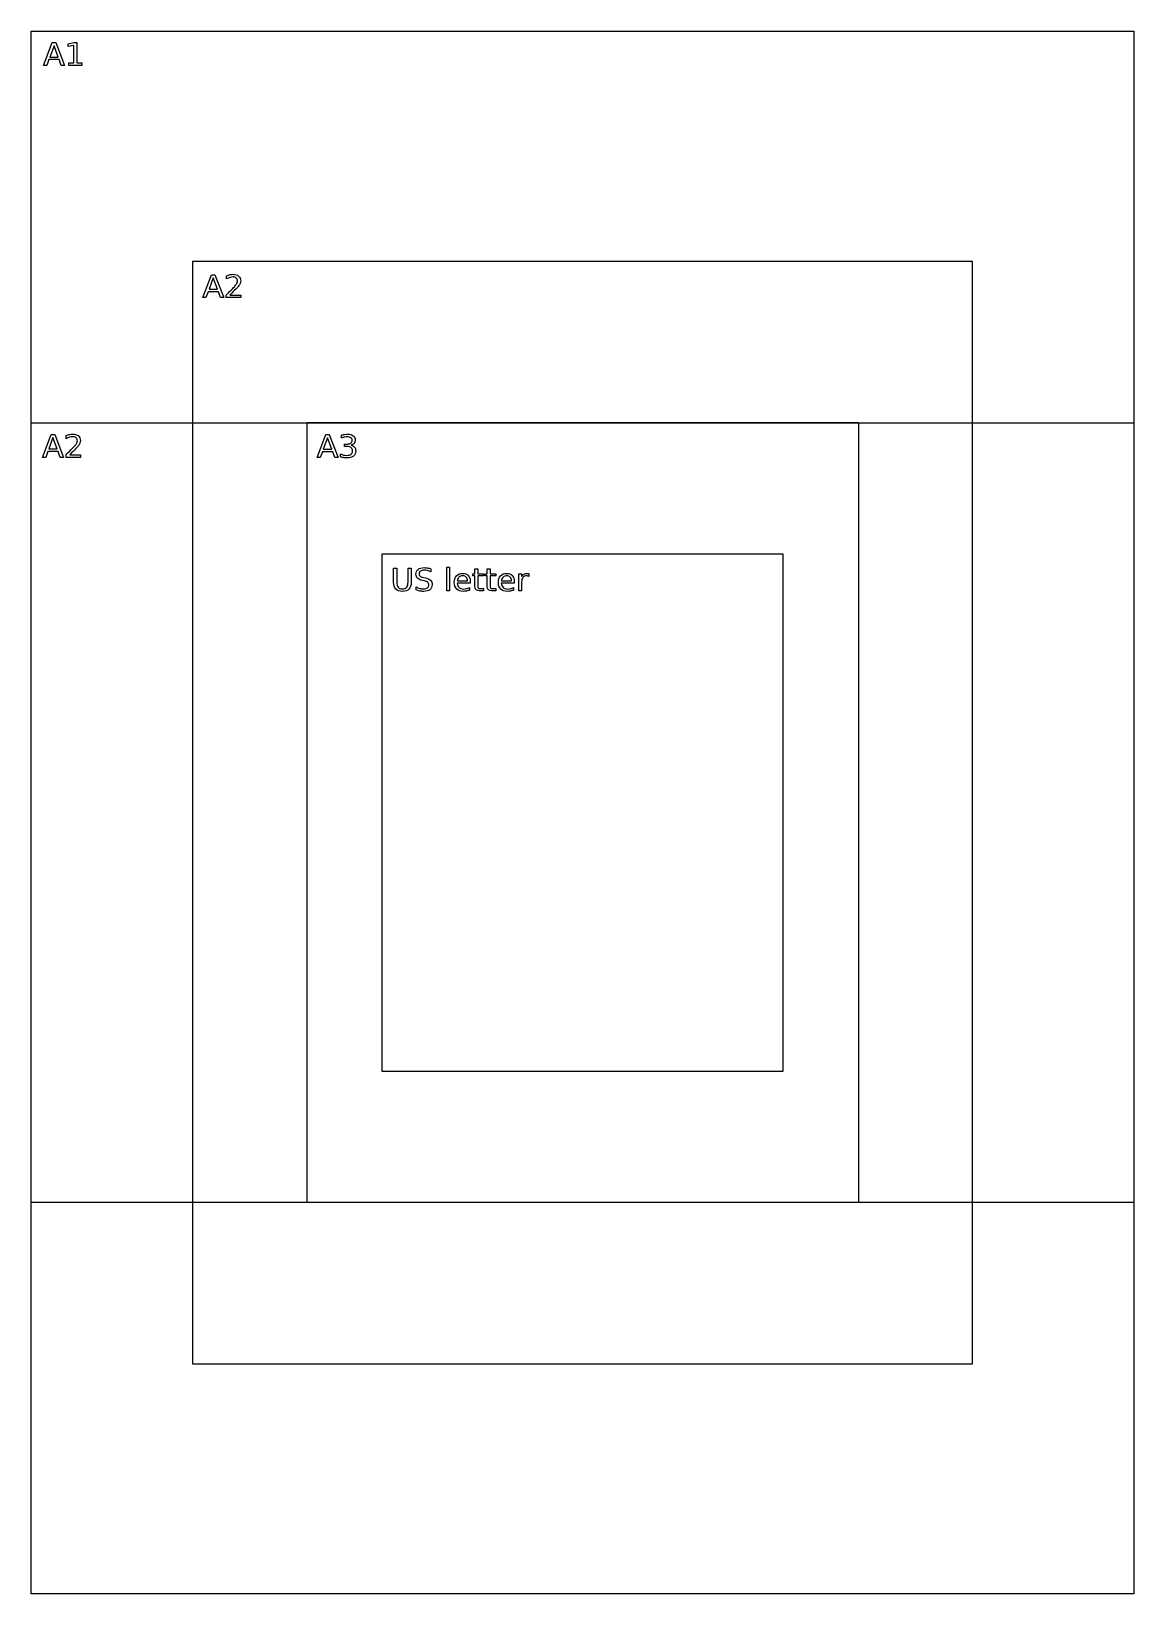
# Model space of a CAD drawing. Extents: x -297 to 297, y -420 to 421.
import ezdxf

# ---------------------------------------------------------------- set-up
doc = ezdxf.new("R2010")
doc.units = 0
doc.layers.add('Layer_1', color=7, linetype='CONTINUOUS')

msp = doc.modelspace()

# ---------------------------------------------------------------- linework, layer by layer
at = {"layer": 'Layer_1', "color": 7}
for p, q in [((-296.900261, 420.682303), (296.900261, 420.682303)), ((-296.900261, -420.400281), (-296.900261, 420.682303)), ((296.900261, 420.682303), (296.900261, -420.400281)), ((-290.274361, 402.221961), (-285.561476, 414.566429)), ((-284.61891, 412.921051), (-286.884392, 406.777756)), ((-285.561476, 414.566429), (-283.668075, 414.566429)), ((-285.561476, 414.566429), (-285.561476, 414.566429)), ((-282.345158, 406.777756), (-284.61891, 412.921051)), ((-284.61891, 412.921051), (-284.61891, 412.921051)), ((-283.668075, 414.566429), (-278.963436, 402.221961)), ((-276.970795, 413.971115), (-274.019035, 414.566429)), ((-276.970795, 412.449762), (-276.970795, 413.971115)), ((-274.0025, 413.045073), (-276.970795, 412.449762)), ((-274.019035, 414.566429), (-272.348853, 414.566429)), ((-274.0025, 403.62756), (-274.0025, 413.045073)), ((-272.348853, 414.566429), (-272.348853, 403.62756)), ((-287.388752, 405.388695), (-288.513238, 402.221961)), ((-281.824244, 405.388695), (-287.388752, 405.388695)), ((-286.884392, 406.777756), (-282.345158, 406.777756)), ((-280.699766, 402.221961), (-281.824244, 405.388695)), ((-288.513238, 402.221961), (-290.274361, 402.221961)), ((-278.963436, 402.221961), (-280.699766, 402.221961)), ((-276.731016, 403.62756), (-274.0025, 403.62756)), ((-276.731016, 402.221961), (-276.731016, 403.62756)), ((-276.731016, 403.62756), (-276.731016, 403.62756)), ((-269.62034, 402.221961), (-276.731016, 402.221961)), ((-272.348853, 403.62756), (-269.62034, 403.62756)), ((-269.62034, 403.62756), (-269.62034, 402.221961)), ((-209.858974, 296.859002), (209.858974, 296.859002)), ((-209.858974, -296.858971), (-209.858974, 296.859002)), ((209.858974, 296.859002), (209.858974, -296.858971)), ((-204.543313, 277.297838), (-199.830422, 289.642304)), ((-198.887842, 287.996927), (-201.153339, 281.853633)), ((-199.830422, 289.642304), (-197.936996, 289.642304)), ((-199.830422, 289.642304), (-199.830422, 289.642304)), ((-196.614079, 281.853633), (-198.887842, 287.996927)), ((-198.887842, 287.996927), (-198.887842, 287.996927)), ((-197.936996, 289.642304), (-193.232374, 277.297838)), ((-191.777166, 287.360273), (-191.777166, 289.046992)), ((-201.657701, 280.46457), (-202.782178, 277.297838)), ((-196.093182, 280.46457), (-201.657701, 280.46457)), ((-201.153339, 281.853633), (-196.614079, 281.853633)), ((-194.968701, 277.297838), (-196.093182, 280.46457)), ((-191.859848, 277.297838), (-191.859848, 278.703437)), ((-189.850669, 278.703437), (-184.021566, 278.703437)), ((-189.850669, 278.703437), (-189.850669, 278.703437)), ((-184.021566, 278.703437), (-184.021566, 277.297838)), ((-202.782178, 277.297838), (-204.543313, 277.297838)), ((-193.232374, 277.297838), (-194.968701, 277.297838)), ((-184.021566, 277.297838), (-191.859848, 277.297838)), ((-296.858972, -209.858976), (-296.858972, 209.858961)), ((-296.858972, 209.858961), (296.858972, 209.858961)), ((-290.843998, 191.281779), (-286.131085, 203.626244)), ((-285.188519, 201.980869), (-287.454001, 195.837574)), ((-286.131085, 203.626244), (-284.237656, 203.626244)), ((-286.131085, 203.626244), (-286.131085, 203.626244)), ((-282.914739, 195.837574), (-285.188519, 201.980869)), ((-285.188519, 201.980869), (-285.188519, 201.980869)), ((-284.237656, 203.626244), (-279.533048, 191.281779)), ((-278.07784, 201.344215), (-278.07784, 203.030933)), ((-148.358885, -209.858919), (-148.358885, 210.141082)), ((-148.358885, 210.141082), (148.641108, 210.141082)), ((-142.987564, 191.206717), (-138.274673, 203.551182)), ((-137.332093, 201.905804), (-139.59759, 195.762509)), ((-138.274673, 203.551182), (-136.381247, 203.551182)), ((-138.274673, 203.551182), (-138.274673, 203.551182)), ((-135.058331, 195.762509), (-137.332093, 201.905804)), ((-137.332093, 201.905804), (-137.332093, 201.905804)), ((-136.381247, 203.551182), (-131.676625, 191.206717)), ((-129.88242, 201.756977), (-129.88242, 203.245258)), ((148.641108, 210.141082), (148.641108, -209.858919)), ((296.858972, 209.858961), (296.858972, -209.858976)), ((-287.958361, 194.44851), (-289.082847, 191.281779)), ((-282.393842, 194.44851), (-287.958361, 194.44851)), ((-287.454001, 195.837574), (-282.914739, 195.837574)), ((-281.269375, 191.281779), (-282.393842, 194.44851)), ((-140.101952, 194.373448), (-141.22643, 191.206717)), ((-134.537433, 194.373448), (-140.101952, 194.373448)), ((-139.59759, 195.762509), (-135.058331, 195.762509)), ((-133.412955, 191.206717), (-134.537433, 194.373448)), ((-128.121289, 197.118499), (-128.121289, 198.491025)), ((-128.121289, 198.491025), (-126.616468, 198.491025)), ((-126.682616, 197.118499), (-128.121289, 197.118499)), ((-124.673436, 197.86264), (-124.673436, 197.86264)), ((-289.082847, 191.281779), (-290.843998, 191.281779)), ((-279.533048, 191.281779), (-281.269375, 191.281779)), ((-278.160522, 191.281779), (-278.160522, 192.687379)), ((-270.32224, 191.281779), (-278.160522, 191.281779)), ((-276.151343, 192.687379), (-270.32224, 192.687379)), ((-276.151343, 192.687379), (-276.151343, 192.687379)), ((-270.32224, 192.687379), (-270.32224, 191.281779)), ((-141.22643, 191.206717), (-142.987564, 191.206717)), ((-131.676625, 191.206717), (-133.412955, 191.206717)), ((-130.254491, 191.578787), (-130.254491, 193.191092)), ((-107.86338, 139.363386), (107.86338, 139.363386)), ((-107.86338, -139.363364), (-107.86338, 139.363386)), ((107.86338, 139.363386), (107.86338, -139.363364)), ((-101.730088, 131.737861), (-100.051636, 131.737861)), ((-101.730088, 124.03187), (-101.730088, 131.737861)), ((-101.730088, 131.737861), (-101.730088, 131.737861)), ((-100.051636, 131.737861), (-100.051636, 124.238575)), ((-93.95795, 124.238575), (-93.95795, 131.737861)), ((-93.95795, 131.737861), (-92.279501, 131.737861)), ((-92.279501, 131.737861), (-92.279501, 124.03187)), ((-85.648382, 126.661168), (-84.639658, 126.45446)), ((-81.737508, 131.332716), (-81.737508, 129.703876)), ((-81.737508, 131.332714), (-81.737508, 131.332716)), ((-73.064136, 132.258758), (-71.542783, 132.258758)), ((-73.064136, 119.393393), (-73.064136, 132.258758)), ((-73.064136, 132.258758), (-73.064136, 132.258758)), ((-71.542783, 132.258758), (-71.542783, 119.393393)), ((-59.090828, 127.471454), (-59.090828, 128.653809)), ((-59.090828, 128.653809), (-57.974617, 128.653809)), ((-57.974617, 127.471454), (-59.090828, 127.471454)), ((-57.974617, 128.653809), (-57.974617, 131.283107)), ((-57.974617, 131.283107), (-56.444995, 131.283107)), ((-57.974617, 122.44437), (-57.974617, 127.471454)), ((-56.444995, 131.283107), (-56.444995, 128.653809)), ((-56.444995, 131.283107), (-56.444995, 131.283107)), ((-56.444995, 128.653809), (-53.311338, 128.653809)), ((-53.311338, 127.471454), (-56.444995, 127.471454)), ((-56.444995, 127.471454), (-56.444995, 122.44437)), ((-53.311338, 128.653809), (-53.311338, 127.471454)), ((-52.443174, 127.471454), (-52.443174, 128.653809)), ((-52.443174, 128.653809), (-51.326963, 128.653809)), ((-51.326963, 127.471454), (-52.443174, 127.471454)), ((-51.326963, 128.653809), (-51.326963, 131.283107)), ((-51.326963, 131.283107), (-49.797341, 131.283107)), ((-51.326963, 122.44437), (-51.326963, 127.471454)), ((-49.797341, 131.283107), (-49.797341, 128.653809)), ((-49.797341, 131.283107), (-49.797341, 131.283107)), ((-49.797341, 128.653809), (-46.663681, 128.653809)), ((-46.663681, 127.471454), (-49.797341, 127.471454)), ((-49.797341, 127.471454), (-49.797341, 122.44437)), ((-46.663681, 128.653809), (-46.663681, 127.471454)), ((-34.294411, 119.393393), (-34.294411, 128.653809)), ((-34.294411, 128.653809), (-32.764786, 128.653809)), ((-32.764786, 128.653809), (-32.764786, 127.215137)), ((-28.878719, 128.794365), (-28.87045, 127.231669)), ((-28.87045, 127.231669), (-28.870453, 127.231675)), ((-89.633668, 119.939095), (-89.633668, 121.658887)), ((-85.127482, 124.866957), (-86.144475, 125.065396)), ((-71.542783, 119.393393), (-73.064136, 119.393393)), ((-60.446818, 123.6598), (-67.441741, 123.6598)), ((-67.392132, 124.842156), (-61.968174, 124.850425)), ((-61.968174, 124.850425), (-61.968174, 124.850425)), ((-60.802353, 121.303354), (-60.802353, 119.864681)), ((-60.446818, 124.403941), (-60.446818, 123.6598)), ((-60.446818, 124.403941), (-60.446818, 124.403941)), ((-54.874033, 120.6667), (-53.311338, 120.6667)), ((-53.311338, 119.393393), (-54.874033, 119.393393)), ((-53.311338, 120.6667), (-53.311338, 119.393393)), ((-48.226376, 120.6667), (-46.663681, 120.6667)), ((-46.663681, 119.393393), (-48.226376, 119.393393)), ((-46.663681, 120.6667), (-46.663681, 119.393393)), ((-36.733536, 123.6598), (-43.728459, 123.6598)), ((-43.67885, 124.842156), (-38.254892, 124.850425)), ((-38.254892, 124.850425), (-38.254892, 124.850425)), ((-37.089072, 121.303354), (-37.089072, 119.864681)), ((-36.733536, 124.403941), (-36.733536, 123.6598)), ((-36.733536, 124.403941), (-36.733536, 124.403941)), ((-32.764786, 119.393393), (-34.294411, 119.393393)), ((-32.764786, 124.271649), (-32.764786, 119.393393)), ((107.86338, -139.363364), (-107.86338, -139.363364)), ((296.858972, -209.858976), (-296.858972, -209.858976)), ((148.641108, -209.858919), (-148.358885, -209.858919)), ((209.858974, -296.858971), (-209.858974, -296.858971)), ((296.900261, -420.400281), (-296.900261, -420.400281))]:
    msp.add_line(p, q, dxfattribs=at)
for points in [[(-191.777166, 289.046992), (-191.104683, 289.317087), (-190.476297, 289.521037), (-189.892009, 289.658841)], [(-189.916813, 288.187096), (-190.495591, 288.005195), (-191.115708, 287.729587), (-191.777166, 287.360273)], [(-188.2549, 288.459948), (-188.778554, 288.459948), (-189.332525, 288.368997), (-189.916813, 288.187096)], [(-189.892009, 289.658841), (-189.30772, 289.796645), (-188.773042, 289.865547), (-188.287973, 289.865547)], [(-188.287973, 289.865547), (-187.009153, 289.865547), (-185.989405, 289.545842), (-185.22873, 288.906432)], [(-186.460694, 287.839831), (-186.918203, 288.253242), (-187.516271, 288.459948), (-188.2549, 288.459948)], [(-185.766162, 286.235794), (-185.766162, 286.89174), (-185.997673, 287.426419), (-186.460694, 287.839831)], [(-186.088624, 285.003828), (-185.87365, 285.422751), (-185.766162, 285.833407), (-185.766162, 286.235794)], [(-185.22873, 288.906432), (-184.468052, 288.267022), (-184.087714, 287.412639), (-184.087714, 286.343281)], [(-184.087714, 286.343281), (-184.087714, 285.836163), (-184.184176, 285.35385), (-184.377101, 284.896341)], [(-191.859848, 278.703437), (-191.225951, 279.359384), (-190.363299, 280.238572), (-189.271893, 281.341002)], [(-186.725278, 281.903242), (-187.463906, 281.142565), (-188.505703, 280.075963), (-189.850669, 278.703437)], [(-189.271893, 281.341002), (-188.174974, 282.448945), (-187.485955, 283.162769), (-187.204835, 283.482474)], [(-187.204835, 283.482474), (-186.670156, 284.083298), (-186.298086, 284.590416), (-186.088624, 285.003828)], [(-185.41063, 283.292304), (-185.548434, 283.132452), (-185.98665, 282.669431), (-186.725278, 281.903242)], [(-184.377101, 284.896341), (-184.564514, 284.444344), (-184.909023, 283.909665), (-185.41063, 283.292304)], [(-278.07784, 203.030933), (-277.405357, 203.301029), (-276.776971, 203.504979), (-276.192683, 203.642783)], [(-276.217487, 202.171036), (-276.796265, 201.989136), (-277.416382, 201.713529), (-278.07784, 201.344215)], [(-274.555574, 202.443888), (-275.079228, 202.443888), (-275.633199, 202.352938), (-276.217487, 202.171036)], [(-276.192683, 203.642783), (-275.608394, 203.780586), (-275.073716, 203.849488), (-274.588647, 203.849488)], [(-274.588647, 203.849488), (-273.309827, 203.849488), (-272.290079, 203.529783), (-271.529404, 202.890373)], [(-272.761369, 201.823773), (-273.218877, 202.237183), (-273.816945, 202.443888), (-274.555574, 202.443888)], [(-271.529404, 202.890373), (-270.768726, 202.250964), (-270.388388, 201.396581), (-270.388388, 200.327222)], [(-129.88242, 203.245258), (-129.248523, 203.421647), (-128.655966, 203.553939), (-128.10475, 203.642133)], [(-128.154359, 202.219996), (-128.678015, 202.120778), (-129.254036, 201.966438), (-129.88242, 201.756977)], [(-126.682616, 202.368826), (-127.140124, 202.368826), (-127.630706, 202.319216), (-128.154359, 202.219996)], [(-128.10475, 203.642133), (-127.548024, 203.730328), (-127.02437, 203.774425), (-126.533789, 203.774425)], [(-124.756119, 201.856195), (-125.202602, 202.197949), (-125.844768, 202.368826), (-126.682616, 202.368826)], [(-126.533789, 203.774425), (-125.265992, 203.774425), (-124.262779, 203.485036), (-123.524151, 202.906259)], [(-123.524151, 202.906259), (-122.785523, 202.332996), (-122.416209, 201.555783), (-122.416209, 200.574621)], [(-278.160522, 192.687379), (-277.526625, 193.343325), (-276.663973, 194.222513), (-275.572567, 195.324943)], [(-273.025952, 195.887183), (-273.76458, 195.126506), (-274.806377, 194.059904), (-276.151343, 192.687379)], [(-275.572567, 195.324943), (-274.475648, 196.432885), (-273.786629, 197.146709), (-273.505509, 197.466414)], [(-273.505509, 197.466414), (-272.97083, 198.067239), (-272.59876, 198.574357), (-272.389298, 198.98777)], [(-271.711304, 197.276244), (-271.849108, 197.116394), (-272.287324, 196.653373), (-273.025952, 195.887183)], [(-272.066837, 200.219735), (-272.066837, 200.875681), (-272.298347, 201.410361), (-272.761369, 201.823773)], [(-272.389298, 198.98777), (-272.174324, 199.406693), (-272.066837, 199.817348), (-272.066837, 200.219735)], [(-270.677775, 198.880283), (-270.865188, 198.428285), (-271.209698, 197.893605), (-271.711304, 197.276244)], [(-270.388388, 200.327222), (-270.388388, 199.820104), (-270.48485, 199.337791), (-270.677775, 198.880283)], [(-124.55768, 196.498383), (-125.064798, 196.911794), (-125.773109, 197.118499), (-126.682616, 197.118499)], [(-126.616468, 198.491025), (-125.795159, 198.491025), (-125.166774, 198.653634), (-124.731314, 198.978852)], [(-124.078122, 200.400986), (-124.078122, 201.034884), (-124.304121, 201.519953), (-124.756119, 201.856195)], [(-124.731314, 198.978852), (-124.295853, 199.30958), (-124.078122, 199.783625), (-124.078122, 200.400986)], [(-123.003254, 198.838291), (-123.394617, 198.369759), (-123.951344, 198.044542), (-124.673436, 197.86264)], [(-124.673436, 197.86264), (-123.874173, 197.691764), (-123.2513, 197.33623), (-122.804815, 196.796038)], [(-124.615558, 192.992653), (-124.064342, 193.406065), (-123.788734, 194.00689), (-123.788734, 194.795127)], [(-123.788734, 194.795127), (-123.788734, 195.522732), (-124.04505, 196.090484), (-124.55768, 196.498383)], [(-122.126821, 194.795127), (-122.126821, 193.576941), (-122.545745, 192.634363), (-123.383593, 191.967393)], [(-122.416209, 200.574621), (-122.416209, 199.891112), (-122.61189, 199.312336), (-123.003254, 198.838291)], [(-122.804815, 196.796038), (-122.352819, 196.255847), (-122.126821, 195.588877), (-122.126821, 194.795127)], [(-130.254491, 193.191092), (-129.791469, 192.920996), (-129.284351, 192.717046), (-128.733135, 192.579243)], [(-128.559504, 191.124034), (-129.105207, 191.223252), (-129.670202, 191.374837), (-130.254491, 191.578787)], [(-128.733135, 192.579243), (-128.181921, 192.441439), (-127.605902, 192.372537), (-127.005077, 192.372537)], [(-126.955468, 190.966938), (-127.473609, 190.966938), (-128.008288, 191.019303), (-128.559504, 191.124034)], [(-127.005077, 192.372537), (-125.957767, 192.372537), (-125.161261, 192.579243), (-124.615558, 192.992653)], [(-123.383593, 191.967393), (-124.221439, 191.300423), (-125.412064, 190.966938), (-126.955468, 190.966938)], [(-89.683277, 128.438832), (-89.683277, 129.530238), (-89.300182, 130.390135), (-88.533992, 131.018521)], [(-88.848187, 126.231217), (-89.404913, 126.760383), (-89.683277, 127.496255), (-89.683277, 128.438832)], [(-86.144475, 125.065396), (-87.390221, 125.313443), (-88.291458, 125.70205), (-88.848187, 126.231217)], [(-88.533992, 131.018521), (-87.762291, 131.646906), (-86.701202, 131.961098), (-85.350725, 131.961098)], [(-87.268953, 130.075944), (-87.759534, 129.723166), (-88.004825, 129.221561), (-88.004825, 128.571127)], [(-88.004825, 128.571127), (-88.004825, 128.025424), (-87.842217, 127.612012), (-87.517001, 127.330893)], [(-87.517001, 127.330893), (-87.186272, 127.055286), (-86.563399, 126.832044), (-85.648382, 126.661168)], [(-85.160556, 130.605111), (-86.07006, 130.605111), (-86.772859, 130.428722), (-87.268953, 130.075944)], [(-85.350725, 131.961098), (-84.77195, 131.961098), (-84.182149, 131.908733), (-83.581325, 131.804002)], [(-83.531716, 130.38187), (-84.093955, 130.530697), (-84.636902, 130.605111), (-85.160556, 130.605111)], [(-84.639658, 126.45446), (-83.39391, 126.217439), (-82.476137, 125.798515), (-81.886338, 125.197691)], [(-83.581325, 131.804002), (-82.9805, 131.699271), (-82.365894, 131.542175), (-81.737508, 131.332714)], [(-81.737508, 129.703876), (-82.371405, 130.007043), (-82.969474, 130.233041), (-83.531716, 130.38187)], [(-69.029241, 123.932652), (-69.029241, 125.448494), (-68.621342, 126.650143), (-67.805543, 127.537598)], [(-67.805543, 127.537598), (-66.984231, 128.430568), (-65.879044, 128.877053), (-64.489982, 128.877053)], [(-66.5157, 126.867873), (-67.022817, 126.388316), (-67.314961, 125.713076), (-67.392132, 124.842156)], [(-64.473447, 127.58721), (-65.322318, 127.58721), (-66.003069, 127.347431), (-66.5157, 126.867873)], [(-64.489982, 128.877053), (-63.244236, 128.877053), (-62.260317, 128.474665), (-61.538225, 127.66989)], [(-62.670972, 126.843069), (-63.122968, 127.339163), (-63.723793, 127.58721), (-64.473447, 127.58721)], [(-61.968174, 124.850425), (-61.979199, 125.68276), (-62.213466, 126.346975), (-62.670972, 126.843069)], [(-61.538225, 127.66989), (-60.810621, 126.870629), (-60.446818, 125.781979), (-60.446818, 124.403941)], [(-45.315959, 123.932652), (-45.315959, 125.448494), (-44.90806, 126.650143), (-44.092261, 127.537598)], [(-44.092261, 127.537598), (-43.270951, 128.430568), (-42.165764, 128.877053), (-40.7767, 128.877053)], [(-42.802418, 126.867873), (-43.309535, 126.388316), (-43.60168, 125.713076), (-43.67885, 124.842156)], [(-40.760165, 127.58721), (-41.609036, 127.58721), (-42.289787, 127.347431), (-42.802418, 126.867873)], [(-40.7767, 128.877053), (-39.530954, 128.877053), (-38.547035, 128.474665), (-37.824943, 127.66989)], [(-38.95769, 126.843069), (-39.409688, 127.339163), (-40.010513, 127.58721), (-40.760165, 127.58721)], [(-38.254892, 124.850425), (-38.265918, 125.68276), (-38.500184, 126.346975), (-38.95769, 126.843069)], [(-37.824943, 127.66989), (-37.097339, 126.870629), (-36.733536, 125.781979), (-36.733536, 124.403941)], [(-32.764786, 127.215137), (-32.445081, 127.777378), (-32.028915, 128.193545), (-31.516286, 128.463637)], [(-32.078524, 126.677704), (-32.536032, 126.120975), (-32.764786, 125.318957), (-32.764786, 124.271649)], [(-30.094149, 127.521063), (-30.954046, 127.521063), (-31.615504, 127.239943), (-32.078524, 126.677704)], [(-31.516286, 128.463637), (-31.003656, 128.739246), (-30.380782, 128.87705), (-29.647665, 128.87705)], [(-29.43269, 127.446649), (-29.631128, 127.496258), (-29.851614, 127.521063), (-30.094149, 127.521063)], [(-29.647665, 128.87705), (-29.542934, 128.87705), (-29.427178, 128.868781), (-29.300399, 128.852243)], [(-28.870453, 127.231675), (-29.041329, 127.330893), (-29.228741, 127.402551), (-29.43269, 127.446649)], [(-29.300399, 128.852243), (-29.173619, 128.841217), (-29.033059, 128.821925), (-28.878719, 128.794365)], [(-100.539463, 120.385582), (-101.333213, 121.206892), (-101.730088, 122.422321), (-101.730088, 124.03187)], [(-97.000658, 119.153614), (-98.560598, 119.153614), (-99.7402, 119.56427), (-100.539463, 120.385582)], [(-100.051636, 124.238575), (-100.051636, 122.915659), (-99.811857, 121.962056), (-99.332299, 121.377768)], [(-99.332299, 121.377768), (-98.852744, 120.798992), (-98.07553, 120.509604), (-97.000658, 120.509604)], [(-97.000658, 120.509604), (-95.931301, 120.509604), (-95.156844, 120.798992), (-94.677286, 121.377768)], [(-93.478395, 120.385582), (-94.272145, 119.56427), (-95.446233, 119.153614), (-97.000658, 119.153614)], [(-94.677286, 121.377768), (-94.197729, 121.962056), (-93.95795, 122.915659), (-93.95795, 124.238575)], [(-92.279501, 124.03187), (-92.279501, 122.422321), (-92.679132, 121.206892), (-93.478395, 120.385582)], [(-89.633668, 121.658887), (-88.955672, 121.278549), (-88.291457, 120.991916), (-87.641024, 120.798989)], [(-87.591415, 119.352053), (-88.247361, 119.484344), (-88.928112, 119.680024), (-89.633668, 119.939095)], [(-87.641024, 120.798989), (-86.99059, 120.606064), (-86.351181, 120.509601), (-85.722796, 120.509601)], [(-85.722796, 119.153614), (-86.307084, 119.153614), (-86.929957, 119.21976), (-87.591415, 119.352053)], [(-85.722796, 120.509601), (-84.769193, 120.509601), (-84.03332, 120.697016), (-83.515177, 121.071845)], [(-82.20053, 120.079656), (-82.999793, 119.462295), (-84.173881, 119.153614), (-85.722796, 119.153614)], [(-83.300203, 124.098012), (-83.669517, 124.439766), (-84.27861, 124.696081), (-85.127482, 124.866957)], [(-83.515177, 121.071845), (-82.997036, 121.446671), (-82.737966, 121.98135), (-82.737966, 122.67588)], [(-82.737966, 122.67588), (-82.737966, 123.282217), (-82.925378, 123.756261), (-83.300203, 124.098012)], [(-80.993367, 122.799902), (-80.993367, 121.603766), (-81.395754, 120.697017), (-82.20053, 120.079656)], [(-81.886338, 125.197691), (-81.291024, 124.602379), (-80.993367, 123.803116), (-80.993367, 122.799902)], [(-67.739395, 120.44346), (-68.599293, 121.303355), (-69.029241, 122.466419), (-69.029241, 123.932652)], [(-64.225399, 119.153614), (-65.702655, 119.153614), (-66.873987, 119.583563), (-67.739395, 120.44346)], [(-67.441741, 123.6598), (-67.375594, 122.61249), (-67.061401, 121.813228), (-66.499161, 121.262014)], [(-66.499161, 121.262014), (-65.931409, 120.716311), (-65.143172, 120.44346), (-64.13445, 120.44346)], [(-62.480802, 119.335515), (-63.054067, 119.214248), (-63.635599, 119.153614), (-64.225399, 119.153614)], [(-64.13445, 120.44346), (-63.550161, 120.44346), (-62.985166, 120.515117), (-62.439463, 120.658431)], [(-60.802353, 119.864681), (-61.348056, 119.633173), (-61.907539, 119.456784), (-62.480802, 119.335515)], [(-62.439463, 120.658431), (-61.888247, 120.801748), (-61.342544, 121.016722), (-60.802353, 121.303354)], [(-57.304892, 120.046585), (-57.751375, 120.487557), (-57.974617, 121.286819), (-57.974617, 122.44437)], [(-54.874033, 119.393393), (-56.048121, 119.393393), (-56.858407, 119.611123), (-57.304892, 120.046585)], [(-56.444995, 122.44437), (-56.444995, 121.689206), (-56.34302, 121.204136), (-56.139072, 120.989162)], [(-56.139072, 120.989162), (-55.92961, 120.774188), (-55.50793, 120.6667), (-54.874033, 120.6667)], [(-50.657235, 120.046585), (-51.10372, 120.487557), (-51.326963, 121.286819), (-51.326963, 122.44437)], [(-48.226376, 119.393393), (-49.400464, 119.393393), (-50.21075, 119.611123), (-50.657235, 120.046585)], [(-49.797341, 122.44437), (-49.797341, 121.689206), (-49.695365, 121.204136), (-49.491415, 120.989162)], [(-49.491415, 120.989162), (-49.281953, 120.774188), (-48.860273, 120.6667), (-48.226376, 120.6667)], [(-44.026116, 120.44346), (-44.886012, 121.303355), (-45.315959, 122.466419), (-45.315959, 123.932652)], [(-40.512117, 119.153614), (-41.989375, 119.153614), (-43.160708, 119.583563), (-44.026116, 120.44346)], [(-43.728459, 123.6598), (-43.662314, 122.61249), (-43.348122, 121.813228), (-42.785882, 121.262014)], [(-42.785882, 121.262014), (-42.21813, 120.716311), (-41.429892, 120.44346), (-40.421168, 120.44346)], [(-38.76752, 119.335515), (-39.340785, 119.214248), (-39.922317, 119.153614), (-40.512117, 119.153614)], [(-40.421168, 120.44346), (-39.836879, 120.44346), (-39.271884, 120.515117), (-38.726181, 120.658431)], [(-37.089072, 119.864681), (-37.634775, 119.633173), (-38.194258, 119.456784), (-38.76752, 119.335515)], [(-38.726181, 120.658431), (-38.174965, 120.801748), (-37.629262, 121.016722), (-37.089072, 121.303354)]]:
    msp.add_open_spline(points, degree=3, dxfattribs=at)

doc.saveas('drawing.dxf')
